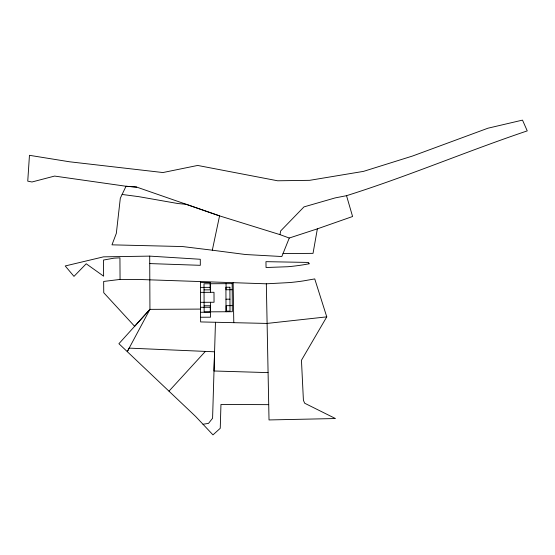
<?xml version="1.0" encoding="UTF-8"?>
<svg xmlns="http://www.w3.org/2000/svg" width="555" height="555" viewBox="0 0 555 555"><rect width="100%" height="100%" fill="white"/><g stroke="black" fill="none" stroke-linecap="round" stroke-linejoin="round"><path stroke-width="0.83" d="M215.465 322.268L213.994 370.99L268.023 372.613M317.363 228.854L289.266 238.026L279.949 234.626L280.684 230.922L303.987 206.89L335.171 197.906L346.528 195.686L352.585 216.505L317.363 228.854L313.027 253.357L283.022 253.559M136.696 187.104L126.027 186.251L120.317 198.218L116.335 233.336L111.978 244.838L182.574 246.552L212.315 250.201L219.565 215.881L136.69 187.09L126.027 186.258L54.598 176.074L31.975 181.984L27.75 181.145L29.457 155.317L69.479 161.776L162.941 172.543L197.677 165.445L277.632 180.784L309.662 180.326L363.49 171.377L412.538 156.031L487.928 128.212L522.512 120.116L527.25 130.883C466.582 151.321 407.606 176.469 346.528 195.686M289.266 238.026L281.836 256.528L245.546 254.523L212.315 250.201M200.556 309.086L149.94 309.364L127.282 351.627L129.169 348.124L214.577 351.801L212.586 418.248L208.52 423.382L202.991 424.256L195.651 416.479L118.909 343.705L149.94 309.364L149.704 256.119L103.521 256.847L65.219 265.963L73.975 276.376L86.212 263.778L103.619 276.175L103.521 260.038L113.948 258.172L119.935 257.832L120.06 279.519M326.763 316.863L301.455 360.25L303.412 400.287L304.674 403.228L335.442 418.539L269.022 419.941L266.324 283.806L289.28 282.585A229.18 229.18 0 0 0 303.273 280.927L314.74 278.915L326.763 316.863L266.983 323.426L200.626 321.928L200.41 281.572M149.94 309.364L134.629 326.305L103.743 292.714L103.66 281.447L119.283 279.519L137.55 279.422L266.324 283.806M169.025 391.108L205.371 351.405M200.41 282.419L210.359 282.37L210.414 292.318M200.438 287.393L210.387 287.344M204.032 289.87L210.165 289.835L210.13 283.751M232.212 289.717L226.079 289.752L226.051 283.661M200.466 292.367L213.994 292.298L214.05 302.246L200.522 302.322M225.968 299.2L229.95 299.18M204.122 305.791L210.248 305.756L210.283 311.841M232.295 305.638L226.169 305.666L226.197 311.757M200.542 307.297L210.498 307.241M200.57 312.271L210.518 312.215M200.598 317.245L210.546 317.189L210.47 302.267M268.696 404.657L220.959 404.456L220.245 428.3L212.981 434.884L202.991 424.256M149.739 263.583L200.32 265.318L200.286 259.268L149.704 256.119M122.107 194.458L138.701 196.643L177.94 203.546L186.258 204.323L219.565 215.881L279.949 234.626M233.155 282.668L233.787 322.677M309.1 263.791L303.516 264.777A214.875 214.875 0 0 1 287.892 266.726L266.053 267.517L265.956 261.662L308.531 262.439L309.1 263.791M232.177 283.633L204.004 283.778L204.15 311.875L232.33 311.723L232.177 283.633M229.888 287.24L225.906 287.261L226.038 311.14L230.013 311.112L229.888 287.24"/></g></svg>
